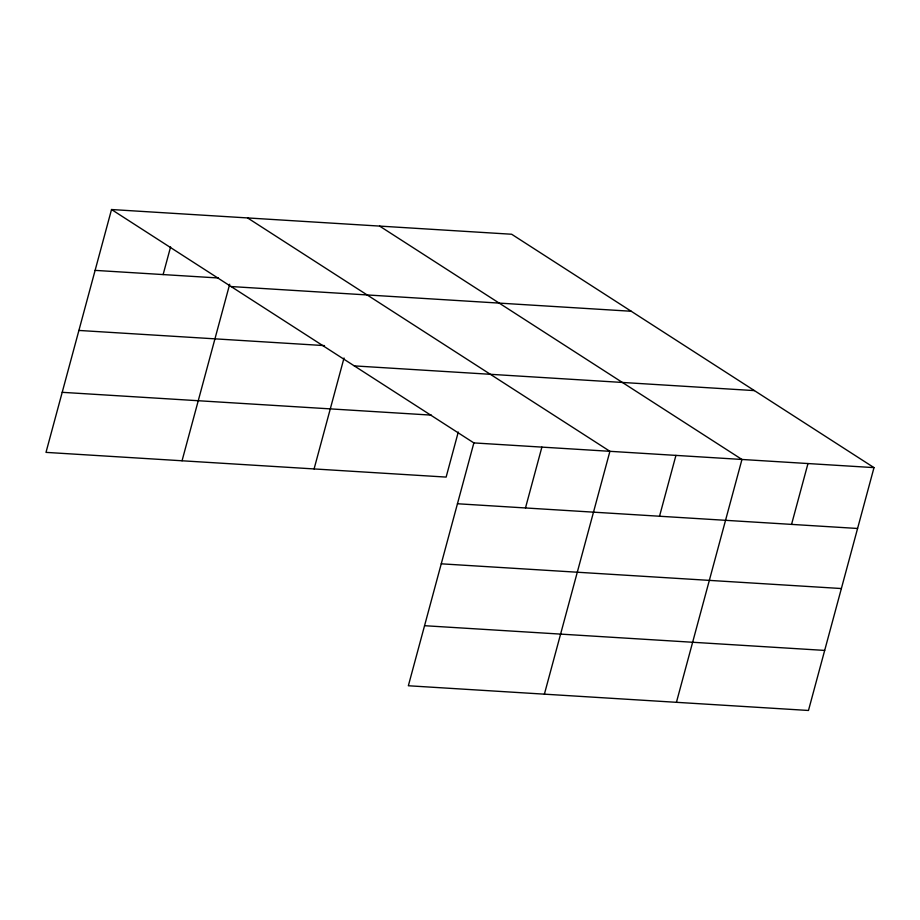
<?xml version="1.0" encoding="UTF-8"?>
<svg xmlns="http://www.w3.org/2000/svg" width="920" height="920" viewBox="0 0 920 920"><rect width="100%" height="100%" fill="white"/><g stroke="black" fill="none" stroke-linecap="round" stroke-linejoin="round"><path stroke-width="1.38" d="M111.527 209.53L473.869 442.911L408.353 685.756L808.473 710.47L874 467.624L511.647 234.243L111.527 209.53L46 452.375L446.131 477.089L458.275 432.043M163.127 274.574L170.591 246.916M182.045 460.782L229.678 284.234M314.088 468.935L344.022 357.995M525.481 507.955L541.891 447.108M544.387 694.163L609.914 451.306L247.572 217.925M659.525 516.235L675.935 455.388M676.43 702.317L741.957 459.471L379.615 226.09M791.556 524.389L807.978 463.542M95.105 270.377L218.396 277.989M231.104 286.545L631.223 311.259M78.901 330.441L324.507 345.609M354.303 365.895L754.423 390.609M62.203 392.322L431.422 415.127M473.869 442.911L874 467.624M457.459 503.757L857.578 528.471M441.255 563.822L841.374 588.535M424.557 625.703L824.676 650.417"/></g></svg>
